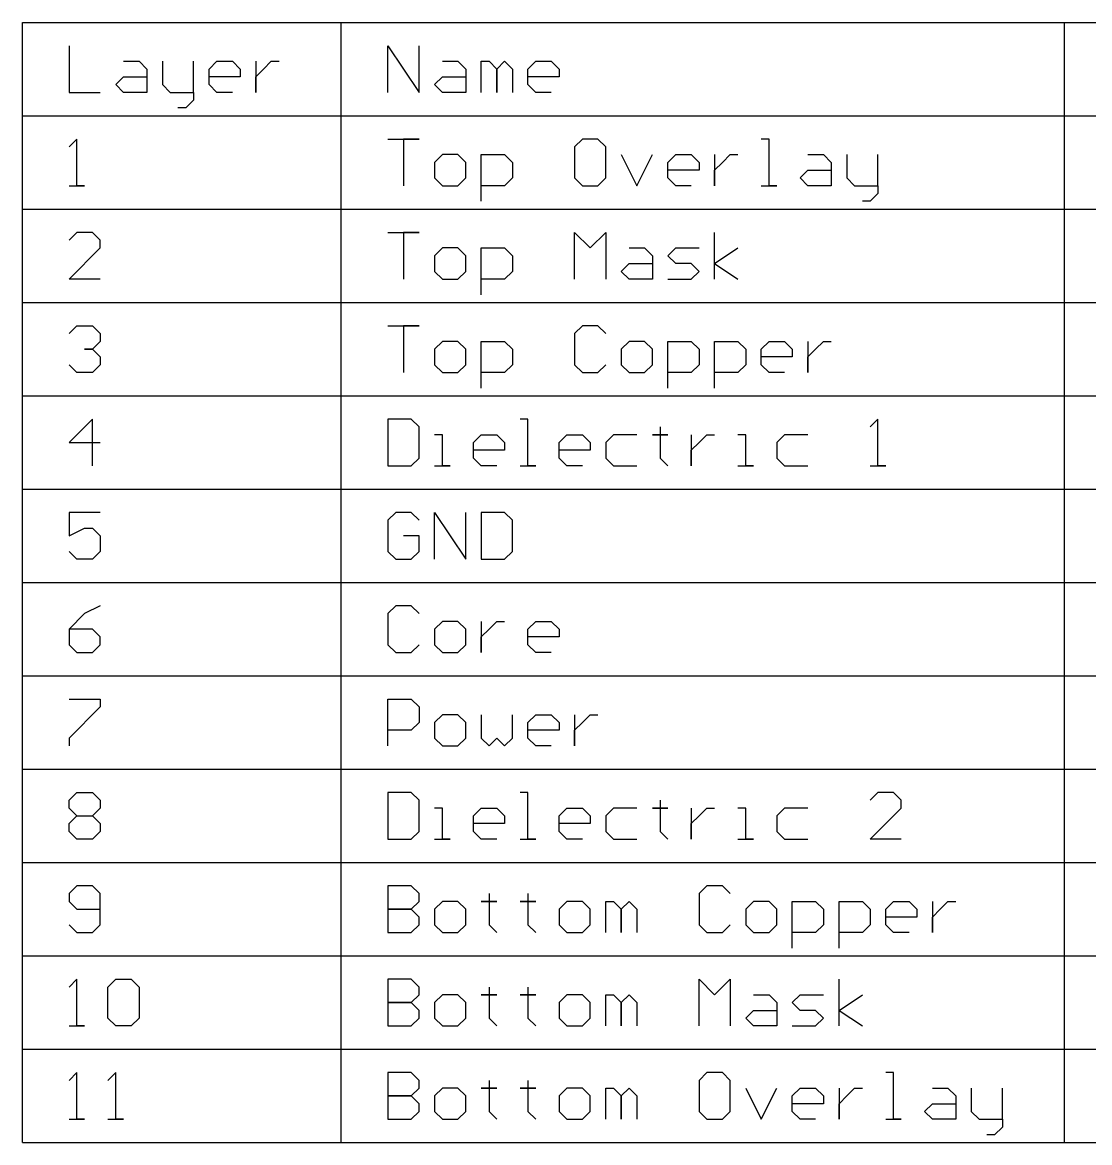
# Model space of a CAD drawing. Header units: millimetres. Extents: x 7.3 to 18.4, y 2.4 to 9.4.
# Drawn here: x 7.322 to 8.694, y 6.072 to 7.513 of the extents above; entities that cross this region are included whole.
import ezdxf

# ---------------------------------------------------------------- set-up
doc = ezdxf.new("R2010")
doc.units = ezdxf.units.MM
doc.header["$MEASUREMENT"] = 0
doc.layers.add('Mechanical1', color=6, linetype='Continuous')

msp = doc.modelspace()

# ---------------------------------------------------------------- linework, layer by layer
at = {"layer": 'Mechanical1'}
for p, q in [((7.3225, 7.5125), (11.8613, 7.5125)), ((7.3225, 6.0725), (7.3225, 7.5125)), ((7.7324, 6.0725), (7.7324, 7.5125)), ((8.6622, 6.0725), (8.6622, 7.5125)), ((7.3825, 7.4825), (7.3825, 7.4225)), ((7.7924, 7.4225), (7.7924, 7.4825)), ((7.7924, 7.4825), (7.8324, 7.4225)), ((7.8324, 7.4225), (7.8324, 7.4825)), ((7.4525, 7.4625), (7.4725, 7.4625)), ((7.4725, 7.4625), (7.4825, 7.4525)), ((7.5025, 7.4625), (7.5025, 7.4325)), ((7.5424, 7.4225), (7.5424, 7.4625)), ((7.5624, 7.4525), (7.5724, 7.4625)), ((7.5724, 7.4625), (7.5924, 7.4625)), ((7.5924, 7.4625), (7.6024, 7.4525)), ((7.6224, 7.4625), (7.6224, 7.4225)), ((7.6324, 7.4525), (7.6424, 7.4625)), ((7.6424, 7.4625), (7.6524, 7.4625)), ((7.8624, 7.4625), (7.8824, 7.4625)), ((7.8824, 7.4625), (7.8924, 7.4525)), ((7.9124, 7.4225), (7.9124, 7.4625)), ((7.9124, 7.4625), (7.9224, 7.4625)), ((7.9224, 7.4625), (7.9324, 7.4525)), ((7.9324, 7.4525), (7.9424, 7.4625)), ((7.9424, 7.4625), (7.9524, 7.4525)), ((7.9724, 7.4525), (7.9824, 7.4625)), ((7.9824, 7.4625), (8.0023, 7.4625)), ((8.0023, 7.4625), (8.0123, 7.4525)), ((7.4825, 7.4525), (7.4825, 7.4225)), ((7.5624, 7.4325), (7.5624, 7.4525)), ((7.6024, 7.4525), (7.6024, 7.4425)), ((7.6224, 7.4425), (7.6324, 7.4525)), ((7.8924, 7.4525), (7.8924, 7.4225)), ((7.9324, 7.4525), (7.9324, 7.4225)), ((7.9324, 7.4225), (7.9324, 7.4525)), ((7.9524, 7.4525), (7.9524, 7.4225)), ((7.9724, 7.4325), (7.9724, 7.4525)), ((8.0123, 7.4525), (8.0123, 7.4425)), ((7.4425, 7.4325), (7.4525, 7.4425)), ((7.4525, 7.4225), (7.4425, 7.4325)), ((7.4525, 7.4425), (7.4825, 7.4425)), ((7.5025, 7.4325), (7.5125, 7.4225)), ((7.6024, 7.4425), (7.5624, 7.4425)), ((7.5724, 7.4225), (7.5624, 7.4325)), ((7.6224, 7.4225), (7.6224, 7.4425)), ((7.8524, 7.4325), (7.8624, 7.4425)), ((7.8624, 7.4225), (7.8524, 7.4325)), ((7.8624, 7.4425), (7.8924, 7.4425)), ((8.0123, 7.4425), (7.9724, 7.4425)), ((7.9824, 7.4225), (7.9724, 7.4325)), ((7.3825, 7.4225), (7.4225, 7.4225)), ((7.4825, 7.4225), (7.4525, 7.4225)), ((7.5125, 7.4225), (7.5424, 7.4225)), ((7.5424, 7.4225), (7.5424, 7.4125)), ((7.5924, 7.4225), (7.5724, 7.4225)), ((7.8924, 7.4225), (7.8624, 7.4225)), ((8.0023, 7.4225), (7.9824, 7.4225)), ((7.5325, 7.4025), (7.5225, 7.4025)), ((7.5424, 7.4125), (7.5325, 7.4025)), ((7.3225, 7.3925), (11.8613, 7.3925)), ((7.3925, 7.3625), (7.3825, 7.3525)), ((7.3925, 7.3025), (7.3925, 7.3625)), ((7.7924, 7.3625), (7.8324, 7.3625)), ((7.8324, 7.3625), (7.8124, 7.3625)), ((7.8124, 7.3625), (7.8124, 7.3025)), ((8.0423, 7.3625), (8.0323, 7.3525)), ((8.0623, 7.3625), (8.0423, 7.3625)), ((8.0723, 7.3525), (8.0623, 7.3625)), ((8.2823, 7.3625), (8.2723, 7.3625)), ((8.2823, 7.3025), (8.2823, 7.3625)), ((8.0323, 7.3525), (8.0323, 7.3125)), ((8.0723, 7.3125), (8.0723, 7.3525)), ((7.8624, 7.3425), (7.8524, 7.3325)), ((7.8524, 7.3325), (7.8524, 7.3125)), ((7.8824, 7.3425), (7.8624, 7.3425)), ((7.8924, 7.3325), (7.8824, 7.3425)), ((7.8924, 7.3125), (7.8924, 7.3325)), ((7.9124, 7.2825), (7.9124, 7.3425)), ((7.9124, 7.3425), (7.9424, 7.3425)), ((7.9424, 7.3425), (7.9524, 7.3325)), ((7.9524, 7.3325), (7.9524, 7.3125)), ((8.0923, 7.3425), (8.1123, 7.3025)), ((8.1123, 7.3025), (8.1323, 7.3425)), ((8.1523, 7.3325), (8.1623, 7.3425)), ((8.1523, 7.3125), (8.1523, 7.3325)), ((8.1623, 7.3425), (8.1823, 7.3425)), ((8.1823, 7.3425), (8.1923, 7.3325)), ((8.1923, 7.3325), (8.1923, 7.3225)), ((8.2123, 7.3425), (8.2123, 7.3025)), ((8.2123, 7.3225), (8.2223, 7.3325)), ((8.2223, 7.3325), (8.2323, 7.3425)), ((8.2323, 7.3425), (8.2423, 7.3425)), ((8.3322, 7.3425), (8.3522, 7.3425)), ((8.3522, 7.3425), (8.3622, 7.3325)), ((8.3622, 7.3325), (8.3622, 7.3025)), ((8.3822, 7.3425), (8.3822, 7.3125)), ((8.4222, 7.3025), (8.4222, 7.3425)), ((8.1923, 7.3225), (8.1523, 7.3225)), ((8.2123, 7.3025), (8.2123, 7.3225)), ((8.3222, 7.3125), (8.3322, 7.3225)), ((8.3322, 7.3225), (8.3622, 7.3225)), ((7.3825, 7.3025), (7.4025, 7.3025)), ((7.4025, 7.3025), (7.3925, 7.3025)), ((7.8524, 7.3125), (7.8624, 7.3025)), ((7.8624, 7.3025), (7.8824, 7.3025)), ((7.8824, 7.3025), (7.8924, 7.3125)), ((7.9424, 7.3025), (7.9124, 7.3025)), ((7.9524, 7.3125), (7.9424, 7.3025)), ((8.0323, 7.3125), (8.0423, 7.3025)), ((8.0423, 7.3025), (8.0623, 7.3025)), ((8.0623, 7.3025), (8.0723, 7.3125)), ((8.1623, 7.3025), (8.1523, 7.3125)), ((8.1823, 7.3025), (8.1623, 7.3025)), ((8.2723, 7.3025), (8.2923, 7.3025)), ((8.2923, 7.3025), (8.2823, 7.3025)), ((8.3322, 7.3025), (8.3222, 7.3125)), ((8.3622, 7.3025), (8.3322, 7.3025)), ((8.3822, 7.3125), (8.3922, 7.3025)), ((8.3922, 7.3025), (8.4222, 7.3025)), ((8.4222, 7.3025), (8.4222, 7.2925)), ((8.4222, 7.2925), (8.4122, 7.2825)), ((7.3225, 7.2725), (7.7324, 7.2725)), ((7.7324, 7.2725), (8.6622, 7.2725)), ((8.4122, 7.2825), (8.4022, 7.2825)), ((8.6622, 7.2725), (9.5219, 7.2725)), ((7.3925, 7.2425), (7.3825, 7.2325)), ((7.4125, 7.2425), (7.3925, 7.2425)), ((7.4225, 7.2325), (7.4125, 7.2425)), ((7.4225, 7.2225), (7.4225, 7.2325)), ((7.7924, 7.2425), (7.8324, 7.2425)), ((7.8324, 7.2425), (7.8124, 7.2425)), ((7.8124, 7.2425), (7.8124, 7.1825)), ((8.0323, 7.1825), (8.0323, 7.2425)), ((8.0323, 7.2425), (8.0523, 7.2225)), ((8.0523, 7.2225), (8.0723, 7.2425)), ((8.0723, 7.2425), (8.0723, 7.1825)), ((8.2123, 7.1825), (8.2123, 7.2425)), ((7.3825, 7.1825), (7.4225, 7.2225)), ((7.8624, 7.2225), (7.8524, 7.2125)), ((7.8824, 7.2225), (7.8624, 7.2225)), ((7.8924, 7.2125), (7.8824, 7.2225)), ((7.9124, 7.1625), (7.9124, 7.2225)), ((7.9124, 7.2225), (7.9424, 7.2225)), ((7.9424, 7.2225), (7.9524, 7.2125)), ((8.1023, 7.2225), (8.1223, 7.2225)), ((8.1223, 7.2225), (8.1323, 7.2125)), ((8.1523, 7.2125), (8.1623, 7.2225)), ((8.1623, 7.2225), (8.1923, 7.2225)), ((8.2123, 7.2025), (8.2423, 7.2225)), ((7.8524, 7.2125), (7.8524, 7.1925)), ((7.8924, 7.1925), (7.8924, 7.2125)), ((7.9524, 7.2125), (7.9524, 7.1925)), ((8.0923, 7.1925), (8.1023, 7.2025)), ((8.1023, 7.2025), (8.1323, 7.2025)), ((8.1323, 7.2125), (8.1323, 7.1825)), ((8.1623, 7.2025), (8.1523, 7.2125)), ((8.1823, 7.2025), (8.1623, 7.2025)), ((8.1923, 7.1925), (8.1823, 7.2025)), ((8.2123, 7.2025), (8.2423, 7.1825)), ((7.8524, 7.1925), (7.8624, 7.1825)), ((7.8824, 7.1825), (7.8924, 7.1925)), ((7.9524, 7.1925), (7.9424, 7.1825)), ((8.1023, 7.1825), (8.0923, 7.1925)), ((8.1823, 7.1825), (8.1923, 7.1925)), ((7.4225, 7.1825), (7.3825, 7.1825)), ((7.8624, 7.1825), (7.8824, 7.1825)), ((7.9424, 7.1825), (7.9124, 7.1825)), ((8.1323, 7.1825), (8.1023, 7.1825)), ((8.1523, 7.1825), (8.1823, 7.1825)), ((7.3225, 7.1525), (7.7324, 7.1525)), ((7.7324, 7.1525), (8.6622, 7.1525)), ((8.6622, 7.1525), (9.5219, 7.1525)), ((7.3825, 7.1125), (7.3925, 7.1225)), ((7.3925, 7.1225), (7.4125, 7.1225)), ((7.4125, 7.1225), (7.4225, 7.1125)), ((7.7924, 7.1225), (7.8324, 7.1225)), ((7.8324, 7.1225), (7.8124, 7.1225)), ((7.8124, 7.1225), (7.8124, 7.0625)), ((8.0423, 7.1225), (8.0323, 7.1125)), ((8.0623, 7.1225), (8.0423, 7.1225)), ((8.0723, 7.1125), (8.0623, 7.1225)), ((7.4225, 7.1025), (7.4125, 7.0925)), ((7.4225, 7.1125), (7.4225, 7.1025)), ((7.8624, 7.1025), (7.8524, 7.0925)), ((7.8824, 7.1025), (7.8624, 7.1025)), ((7.8924, 7.0925), (7.8824, 7.1025)), ((7.9124, 7.0425), (7.9124, 7.1025)), ((7.9124, 7.1025), (7.9424, 7.1025)), ((7.9424, 7.1025), (7.9524, 7.0925)), ((8.0323, 7.1125), (8.0323, 7.0725)), ((8.1023, 7.1025), (8.0923, 7.0925)), ((8.1223, 7.1025), (8.1023, 7.1025)), ((8.1323, 7.0925), (8.1223, 7.1025)), ((8.1523, 7.0425), (8.1523, 7.1025)), ((8.1523, 7.1025), (8.1823, 7.1025)), ((8.1823, 7.1025), (8.1923, 7.0925)), ((8.2123, 7.0425), (8.2123, 7.1025)), ((8.2123, 7.1025), (8.2423, 7.1025)), ((8.2423, 7.1025), (8.2523, 7.0925)), ((8.2723, 7.0925), (8.2823, 7.1025)), ((8.2823, 7.1025), (8.3022, 7.1025)), ((8.3022, 7.1025), (8.3122, 7.0925)), ((8.3322, 7.1025), (8.3322, 7.0625)), ((8.3422, 7.0925), (8.3522, 7.1025)), ((8.3522, 7.1025), (8.3622, 7.1025)), ((7.4125, 7.0925), (7.4025, 7.0925)), ((7.4025, 7.0925), (7.4125, 7.0925)), ((7.4125, 7.0925), (7.4225, 7.0825)), ((7.8524, 7.0925), (7.8524, 7.0725)), ((7.8924, 7.0725), (7.8924, 7.0925)), ((7.9524, 7.0925), (7.9524, 7.0725)), ((8.0923, 7.0925), (8.0923, 7.0725)), ((8.1323, 7.0725), (8.1323, 7.0925)), ((8.1923, 7.0925), (8.1923, 7.0725)), ((8.2523, 7.0925), (8.2523, 7.0725)), ((8.2723, 7.0725), (8.2723, 7.0925)), ((8.3122, 7.0925), (8.3122, 7.0825)), ((8.3322, 7.0825), (8.3422, 7.0925)), ((7.3925, 7.0625), (7.3825, 7.0725)), ((7.4225, 7.0725), (7.4125, 7.0625)), ((7.4225, 7.0825), (7.4225, 7.0725)), ((7.8524, 7.0725), (7.8624, 7.0625)), ((7.8824, 7.0625), (7.8924, 7.0725)), ((7.9524, 7.0725), (7.9424, 7.0625)), ((8.0323, 7.0725), (8.0423, 7.0625)), ((8.0623, 7.0625), (8.0723, 7.0725)), ((8.0923, 7.0725), (8.1023, 7.0625)), ((8.1223, 7.0625), (8.1323, 7.0725)), ((8.1923, 7.0725), (8.1823, 7.0625)), ((8.2523, 7.0725), (8.2423, 7.0625)), ((8.3122, 7.0825), (8.2723, 7.0825)), ((8.2823, 7.0625), (8.2723, 7.0725)), ((8.3322, 7.0625), (8.3322, 7.0825)), ((7.4125, 7.0625), (7.3925, 7.0625)), ((7.8624, 7.0625), (7.8824, 7.0625)), ((7.9424, 7.0625), (7.9124, 7.0625)), ((8.0423, 7.0625), (8.0623, 7.0625)), ((8.1023, 7.0625), (8.1223, 7.0625)), ((8.1823, 7.0625), (8.1523, 7.0625)), ((8.2423, 7.0625), (8.2123, 7.0625)), ((8.3022, 7.0625), (8.2823, 7.0625)), ((7.3225, 7.0325), (7.7324, 7.0325)), ((7.7324, 7.0325), (8.6622, 7.0325)), ((8.6622, 7.0325), (9.5219, 7.0325)), ((7.4125, 7.0025), (7.3825, 6.9725)), ((7.4125, 6.9425), (7.4125, 7.0025)), ((7.7924, 7.0025), (7.7924, 6.9425)), ((7.8224, 7.0025), (7.7924, 7.0025)), ((7.8324, 6.9925), (7.8224, 7.0025)), ((7.9724, 7.0025), (7.9624, 7.0025)), ((7.9724, 6.9425), (7.9724, 7.0025)), ((8.4222, 7.0025), (8.4122, 6.9925)), ((8.4222, 6.9425), (8.4222, 7.0025)), ((7.8324, 6.9525), (7.8324, 6.9925)), ((8.1423, 6.9925), (8.1423, 6.9825)), ((7.3825, 6.9725), (7.4225, 6.9725)), ((7.8624, 6.9825), (7.8524, 6.9825)), ((7.8624, 6.9425), (7.8624, 6.9825)), ((7.9024, 6.9725), (7.9124, 6.9825)), ((7.9024, 6.9525), (7.9024, 6.9725)), ((7.9124, 6.9825), (7.9324, 6.9825)), ((7.9324, 6.9825), (7.9424, 6.9725)), ((7.9424, 6.9725), (7.9424, 6.9625)), ((8.0123, 6.9725), (8.0223, 6.9825)), ((8.0123, 6.9525), (8.0123, 6.9725)), ((8.0223, 6.9825), (8.0423, 6.9825)), ((8.0423, 6.9825), (8.0523, 6.9725)), ((8.0523, 6.9725), (8.0523, 6.9625)), ((8.0823, 6.9825), (8.0723, 6.9725)), ((8.0723, 6.9725), (8.0723, 6.9525)), ((8.1123, 6.9825), (8.0823, 6.9825)), ((8.1423, 6.9825), (8.1323, 6.9825)), ((8.1323, 6.9825), (8.1523, 6.9825)), ((8.1523, 6.9825), (8.1423, 6.9825)), ((8.1423, 6.9825), (8.1423, 6.9525)), ((8.1823, 6.9825), (8.1823, 6.9425)), ((8.1823, 6.9625), (8.1923, 6.9725)), ((8.1923, 6.9725), (8.2023, 6.9825)), ((8.2023, 6.9825), (8.2123, 6.9825)), ((8.2523, 6.9825), (8.2423, 6.9825)), ((8.2523, 6.9425), (8.2523, 6.9825)), ((8.3022, 6.9825), (8.2923, 6.9725)), ((8.2923, 6.9725), (8.2923, 6.9525)), ((8.3322, 6.9825), (8.3022, 6.9825)), ((7.9424, 6.9625), (7.9024, 6.9625)), ((8.0523, 6.9625), (8.0123, 6.9625)), ((8.1823, 6.9425), (8.1823, 6.9625)), ((7.7924, 6.9425), (7.8224, 6.9425)), ((7.8224, 6.9425), (7.8324, 6.9525)), ((7.8524, 6.9425), (7.8724, 6.9425)), ((7.8724, 6.9425), (7.8624, 6.9425)), ((7.9124, 6.9425), (7.9024, 6.9525)), ((7.9324, 6.9425), (7.9124, 6.9425)), ((7.9624, 6.9425), (7.9824, 6.9425)), ((7.9824, 6.9425), (7.9724, 6.9425)), ((8.0223, 6.9425), (8.0123, 6.9525)), ((8.0423, 6.9425), (8.0223, 6.9425)), ((8.0723, 6.9525), (8.0823, 6.9425)), ((8.0823, 6.9425), (8.1123, 6.9425)), ((8.1423, 6.9525), (8.1523, 6.9425)), ((8.2423, 6.9425), (8.2623, 6.9425)), ((8.2623, 6.9425), (8.2523, 6.9425)), ((8.2923, 6.9525), (8.3022, 6.9425)), ((8.3022, 6.9425), (8.3322, 6.9425)), ((8.4122, 6.9425), (8.4322, 6.9425)), ((8.4322, 6.9425), (8.4222, 6.9425)), ((7.3225, 6.9125), (7.7324, 6.9125)), ((7.7324, 6.9125), (8.6622, 6.9125)), ((8.6622, 6.9125), (9.5219, 6.9125)), ((7.4225, 6.8825), (7.3825, 6.8825)), ((7.3825, 6.8825), (7.3825, 6.8525)), ((7.8024, 6.8825), (7.7924, 6.8725)), ((7.7924, 6.8725), (7.7924, 6.8325)), ((7.8224, 6.8825), (7.8024, 6.8825)), ((7.8324, 6.8725), (7.8224, 6.8825)), ((7.8524, 6.8225), (7.8524, 6.8825)), ((7.8524, 6.8825), (7.8924, 6.8225)), ((7.8924, 6.8225), (7.8924, 6.8825)), ((7.9124, 6.8825), (7.9124, 6.8225)), ((7.9424, 6.8825), (7.9124, 6.8825)), ((7.9524, 6.8725), (7.9424, 6.8825)), ((7.9524, 6.8325), (7.9524, 6.8725)), ((7.3825, 6.8525), (7.4025, 6.8625)), ((7.4025, 6.8625), (7.4125, 6.8625)), ((7.4125, 6.8625), (7.4225, 6.8525)), ((7.4225, 6.8525), (7.4225, 6.8325)), ((7.8324, 6.8525), (7.8124, 6.8525)), ((7.8324, 6.8325), (7.8324, 6.8525)), ((7.3925, 6.8225), (7.3825, 6.8325)), ((7.4225, 6.8325), (7.4125, 6.8225)), ((7.7924, 6.8325), (7.8024, 6.8225)), ((7.8224, 6.8225), (7.8324, 6.8325)), ((7.9424, 6.8225), (7.9524, 6.8325)), ((7.4125, 6.8225), (7.3925, 6.8225)), ((7.8024, 6.8225), (7.8224, 6.8225)), ((7.9124, 6.8225), (7.9424, 6.8225)), ((7.3225, 6.7925), (7.7324, 6.7925)), ((7.7324, 6.7925), (8.6622, 6.7925)), ((8.6622, 6.7925), (9.5219, 6.7925)), ((7.4225, 6.7625), (7.4025, 6.7525)), ((7.8024, 6.7625), (7.7924, 6.7525)), ((7.8224, 6.7625), (7.8024, 6.7625)), ((7.8324, 6.7525), (7.8224, 6.7625)), ((7.4025, 6.7525), (7.3825, 6.7325)), ((7.7924, 6.7525), (7.7924, 6.7125)), ((7.8624, 6.7425), (7.8524, 6.7325)), ((7.8824, 6.7425), (7.8624, 6.7425)), ((7.8924, 6.7325), (7.8824, 6.7425)), ((7.9124, 6.7425), (7.9124, 6.7025)), ((7.9224, 6.7325), (7.9324, 6.7425)), ((7.9324, 6.7425), (7.9424, 6.7425)), ((7.9724, 6.7325), (7.9824, 6.7425)), ((7.9824, 6.7425), (8.0023, 6.7425)), ((8.0023, 6.7425), (8.0123, 6.7325)), ((7.3825, 6.7325), (7.3825, 6.7125)), ((7.4125, 6.7325), (7.3825, 6.7325)), ((7.4225, 6.7225), (7.4125, 6.7325)), ((7.8524, 6.7325), (7.8524, 6.7125)), ((7.8924, 6.7125), (7.8924, 6.7325)), ((7.9124, 6.7225), (7.9224, 6.7325)), ((7.9724, 6.7125), (7.9724, 6.7325)), ((8.0123, 6.7325), (8.0123, 6.7225)), ((7.3825, 6.7125), (7.3925, 6.7025)), ((7.4125, 6.7025), (7.4225, 6.7125)), ((7.4225, 6.7125), (7.4225, 6.7225)), ((7.7924, 6.7125), (7.8024, 6.7025)), ((7.8224, 6.7025), (7.8324, 6.7125)), ((7.8524, 6.7125), (7.8624, 6.7025)), ((7.8824, 6.7025), (7.8924, 6.7125)), ((7.9124, 6.7025), (7.9124, 6.7225)), ((8.0123, 6.7225), (7.9724, 6.7225)), ((7.9824, 6.7025), (7.9724, 6.7125)), ((7.3925, 6.7025), (7.4125, 6.7025)), ((7.8024, 6.7025), (7.8224, 6.7025)), ((7.8624, 6.7025), (7.8824, 6.7025)), ((8.0023, 6.7025), (7.9824, 6.7025)), ((7.3225, 6.6725), (7.7324, 6.6725)), ((7.7324, 6.6725), (8.6622, 6.6725)), ((8.6622, 6.6725), (9.5219, 6.6725)), ((7.3825, 6.6425), (7.4225, 6.6425)), ((7.4225, 6.6425), (7.4225, 6.6325)), ((7.7924, 6.5825), (7.7924, 6.6425)), ((7.7924, 6.6425), (7.8224, 6.6425)), ((7.8224, 6.6425), (7.8324, 6.6325)), ((7.4225, 6.6325), (7.3825, 6.5925)), ((7.8324, 6.6325), (7.8324, 6.6125)), ((7.8324, 6.6125), (7.8224, 6.6025)), ((7.8624, 6.6225), (7.8524, 6.6125)), ((7.8524, 6.6125), (7.8524, 6.5925)), ((7.8824, 6.6225), (7.8624, 6.6225)), ((7.8924, 6.6125), (7.8824, 6.6225)), ((7.8924, 6.5925), (7.8924, 6.6125)), ((7.9124, 6.6225), (7.9124, 6.5925)), ((7.9524, 6.5925), (7.9524, 6.6225)), ((7.9724, 6.6125), (7.9824, 6.6225)), ((7.9724, 6.5925), (7.9724, 6.6125)), ((7.9824, 6.6225), (8.0023, 6.6225)), ((8.0023, 6.6225), (8.0123, 6.6125)), ((8.0123, 6.6125), (8.0123, 6.6025)), ((8.0323, 6.6225), (8.0323, 6.5825)), ((8.0323, 6.6025), (8.0423, 6.6125)), ((8.0423, 6.6125), (8.0523, 6.6225)), ((8.0523, 6.6225), (8.0623, 6.6225)), ((7.8224, 6.6025), (7.7924, 6.6025)), ((8.0123, 6.6025), (7.9724, 6.6025)), ((8.0323, 6.5825), (8.0323, 6.6025)), ((7.3825, 6.5925), (7.3825, 6.5825)), ((7.8524, 6.5925), (7.8624, 6.5825)), ((7.8624, 6.5825), (7.8824, 6.5825)), ((7.8824, 6.5825), (7.8924, 6.5925)), ((7.9124, 6.5925), (7.9224, 6.5825)), ((7.9224, 6.5825), (7.9324, 6.5925)), ((7.9324, 6.5925), (7.9424, 6.5825)), ((7.9424, 6.5825), (7.9524, 6.5925)), ((7.9824, 6.5825), (7.9724, 6.5925)), ((8.0023, 6.5825), (7.9824, 6.5825)), ((7.3225, 6.5525), (7.7324, 6.5525)), ((7.7324, 6.5525), (8.6622, 6.5525)), ((8.6622, 6.5525), (9.5219, 6.5525)), ((7.3825, 6.5125), (7.3925, 6.5225)), ((7.3825, 6.5025), (7.3825, 6.5125)), ((7.3925, 6.5225), (7.4125, 6.5225)), ((7.4125, 6.5225), (7.4225, 6.5125)), ((7.4225, 6.5125), (7.4225, 6.5025)), ((7.7924, 6.5225), (7.7924, 6.4625)), ((7.8224, 6.5225), (7.7924, 6.5225)), ((7.8324, 6.5125), (7.8224, 6.5225)), ((7.8324, 6.4725), (7.8324, 6.5125)), ((7.9724, 6.5225), (7.9624, 6.5225)), ((7.9724, 6.4625), (7.9724, 6.5225)), ((8.1423, 6.5125), (8.1423, 6.5025)), ((8.4222, 6.5225), (8.4122, 6.5125)), ((8.4422, 6.5225), (8.4222, 6.5225)), ((8.4522, 6.5125), (8.4422, 6.5225)), ((8.4522, 6.5025), (8.4522, 6.5125)), ((7.3925, 6.4925), (7.3825, 6.5025)), ((7.4225, 6.5025), (7.4125, 6.4925)), ((7.8624, 6.5025), (7.8524, 6.5025)), ((7.8624, 6.4625), (7.8624, 6.5025)), ((7.9024, 6.4925), (7.9124, 6.5025)), ((7.9124, 6.5025), (7.9324, 6.5025)), ((7.9324, 6.5025), (7.9424, 6.4925)), ((8.0123, 6.4925), (8.0223, 6.5025)), ((8.0223, 6.5025), (8.0423, 6.5025)), ((8.0423, 6.5025), (8.0523, 6.4925)), ((8.0823, 6.5025), (8.0723, 6.4925)), ((8.1123, 6.5025), (8.0823, 6.5025)), ((8.1423, 6.5025), (8.1323, 6.5025)), ((8.1323, 6.5025), (8.1523, 6.5025)), ((8.1523, 6.5025), (8.1423, 6.5025)), ((8.1423, 6.5025), (8.1423, 6.4725)), ((8.1823, 6.5025), (8.1823, 6.4625)), ((8.1923, 6.4925), (8.2023, 6.5025)), ((8.2023, 6.5025), (8.2123, 6.5025)), ((8.2523, 6.5025), (8.2423, 6.5025)), ((8.2523, 6.4625), (8.2523, 6.5025)), ((8.3022, 6.5025), (8.2923, 6.4925)), ((8.3322, 6.5025), (8.3022, 6.5025)), ((8.4122, 6.4625), (8.4522, 6.5025)), ((7.3825, 6.4825), (7.3925, 6.4925)), ((7.3825, 6.4725), (7.3825, 6.4825)), ((7.3925, 6.4925), (7.4125, 6.4925)), ((7.4125, 6.4925), (7.4225, 6.4825)), ((7.4225, 6.4825), (7.4225, 6.4725)), ((7.9024, 6.4725), (7.9024, 6.4925)), ((7.9424, 6.4825), (7.9024, 6.4825)), ((7.9424, 6.4925), (7.9424, 6.4825)), ((8.0123, 6.4725), (8.0123, 6.4925)), ((8.0523, 6.4825), (8.0123, 6.4825)), ((8.0523, 6.4925), (8.0523, 6.4825)), ((8.0723, 6.4925), (8.0723, 6.4725)), ((8.1823, 6.4825), (8.1923, 6.4925)), ((8.1823, 6.4625), (8.1823, 6.4825)), ((8.2923, 6.4925), (8.2923, 6.4725)), ((7.3925, 6.4625), (7.3825, 6.4725)), ((7.4225, 6.4725), (7.4125, 6.4625)), ((7.8224, 6.4625), (7.8324, 6.4725)), ((7.9124, 6.4625), (7.9024, 6.4725)), ((8.0223, 6.4625), (8.0123, 6.4725)), ((8.0723, 6.4725), (8.0823, 6.4625)), ((8.1423, 6.4725), (8.1523, 6.4625)), ((8.2923, 6.4725), (8.3022, 6.4625)), ((7.4125, 6.4625), (7.3925, 6.4625)), ((7.7924, 6.4625), (7.8224, 6.4625)), ((7.8524, 6.4625), (7.8724, 6.4625)), ((7.8724, 6.4625), (7.8624, 6.4625)), ((7.9324, 6.4625), (7.9124, 6.4625)), ((7.9624, 6.4625), (7.9824, 6.4625)), ((7.9824, 6.4625), (7.9724, 6.4625)), ((8.0423, 6.4625), (8.0223, 6.4625)), ((8.0823, 6.4625), (8.1123, 6.4625)), ((8.2423, 6.4625), (8.2623, 6.4625)), ((8.2623, 6.4625), (8.2523, 6.4625)), ((8.3022, 6.4625), (8.3322, 6.4625)), ((8.4522, 6.4625), (8.4122, 6.4625)), ((7.3225, 6.4325), (7.7324, 6.4325)), ((7.7324, 6.4325), (8.6622, 6.4325)), ((8.6622, 6.4325), (9.5219, 6.4325)), ((7.3925, 6.4025), (7.3825, 6.3925)), ((7.4125, 6.4025), (7.3925, 6.4025)), ((7.4225, 6.3925), (7.4125, 6.4025)), ((7.7924, 6.4025), (7.7924, 6.3425)), ((7.8224, 6.4025), (7.7924, 6.4025)), ((7.8324, 6.3925), (7.8224, 6.4025)), ((8.2023, 6.4025), (8.1923, 6.3925)), ((8.2223, 6.4025), (8.2023, 6.4025)), ((8.2323, 6.3925), (8.2223, 6.4025)), ((7.3825, 6.3925), (7.3825, 6.3825)), ((7.3825, 6.3825), (7.3925, 6.3725)), ((7.4225, 6.3525), (7.4225, 6.3925)), ((7.8224, 6.3725), (7.8324, 6.3825)), ((7.8324, 6.3825), (7.8324, 6.3925)), ((7.8624, 6.3825), (7.8524, 6.3725)), ((7.8824, 6.3825), (7.8624, 6.3825)), ((7.8924, 6.3725), (7.8824, 6.3825)), ((7.9224, 6.3825), (7.9124, 6.3825)), ((7.9124, 6.3825), (7.9324, 6.3825)), ((7.9224, 6.3925), (7.9224, 6.3825)), ((7.9324, 6.3825), (7.9224, 6.3825)), ((7.9224, 6.3825), (7.9224, 6.3525)), ((7.9724, 6.3825), (7.9624, 6.3825)), ((7.9624, 6.3825), (7.9824, 6.3825)), ((7.9724, 6.3925), (7.9724, 6.3825)), ((7.9824, 6.3825), (7.9724, 6.3825)), ((7.9724, 6.3825), (7.9724, 6.3525)), ((8.0223, 6.3825), (8.0123, 6.3725)), ((8.0423, 6.3825), (8.0223, 6.3825)), ((8.0523, 6.3725), (8.0423, 6.3825)), ((8.0723, 6.3425), (8.0723, 6.3825)), ((8.0723, 6.3825), (8.0823, 6.3825)), ((8.0823, 6.3825), (8.0923, 6.3725)), ((8.0923, 6.3725), (8.1023, 6.3825)), ((8.1023, 6.3825), (8.1123, 6.3725)), ((8.1923, 6.3925), (8.1923, 6.3525)), ((8.2623, 6.3825), (8.2523, 6.3725)), ((8.2823, 6.3825), (8.2623, 6.3825)), ((8.2923, 6.3725), (8.2823, 6.3825)), ((8.3122, 6.3225), (8.3122, 6.3825)), ((8.3122, 6.3825), (8.3422, 6.3825)), ((8.3422, 6.3825), (8.3522, 6.3725)), ((8.3722, 6.3225), (8.3722, 6.3825)), ((8.3722, 6.3825), (8.4022, 6.3825)), ((8.4022, 6.3825), (8.4122, 6.3725)), ((8.4322, 6.3725), (8.4422, 6.3825)), ((8.4422, 6.3825), (8.4622, 6.3825)), ((8.4622, 6.3825), (8.4722, 6.3725)), ((8.4922, 6.3825), (8.4922, 6.3425)), ((8.5022, 6.3725), (8.5122, 6.3825)), ((8.5122, 6.3825), (8.5222, 6.3825)), ((7.3925, 6.3725), (7.4225, 6.3725)), ((7.8224, 6.3725), (7.7924, 6.3725)), ((7.7924, 6.3725), (7.8224, 6.3725)), ((7.8324, 6.3625), (7.8224, 6.3725)), ((7.8524, 6.3725), (7.8524, 6.3525)), ((7.8924, 6.3525), (7.8924, 6.3725)), ((8.0123, 6.3725), (8.0123, 6.3525)), ((8.0523, 6.3525), (8.0523, 6.3725)), ((8.0923, 6.3725), (8.0923, 6.3425)), ((8.0923, 6.3425), (8.0923, 6.3725)), ((8.1123, 6.3725), (8.1123, 6.3425)), ((8.2523, 6.3725), (8.2523, 6.3525)), ((8.2923, 6.3525), (8.2923, 6.3725)), ((8.3522, 6.3725), (8.3522, 6.3525)), ((8.4122, 6.3725), (8.4122, 6.3525)), ((8.4322, 6.3525), (8.4322, 6.3725)), ((8.4722, 6.3725), (8.4722, 6.3625)), ((8.4922, 6.3625), (8.5022, 6.3725)), ((7.3825, 6.3525), (7.3925, 6.3425)), ((7.4125, 6.3425), (7.4225, 6.3525)), ((7.8224, 6.3425), (7.8324, 6.3525)), ((7.8324, 6.3525), (7.8324, 6.3625)), ((7.8524, 6.3525), (7.8624, 6.3425)), ((7.8824, 6.3425), (7.8924, 6.3525)), ((7.9224, 6.3525), (7.9324, 6.3425)), ((7.9724, 6.3525), (7.9824, 6.3425)), ((8.0123, 6.3525), (8.0223, 6.3425)), ((8.0423, 6.3425), (8.0523, 6.3525)), ((8.1923, 6.3525), (8.2023, 6.3425)), ((8.2223, 6.3425), (8.2323, 6.3525)), ((8.2523, 6.3525), (8.2623, 6.3425)), ((8.2823, 6.3425), (8.2923, 6.3525)), ((8.3522, 6.3525), (8.3422, 6.3425)), ((8.4122, 6.3525), (8.4022, 6.3425)), ((8.4722, 6.3625), (8.4322, 6.3625)), ((8.4422, 6.3425), (8.4322, 6.3525)), ((8.4922, 6.3425), (8.4922, 6.3625)), ((7.3925, 6.3425), (7.4125, 6.3425)), ((7.7924, 6.3425), (7.8224, 6.3425)), ((7.8624, 6.3425), (7.8824, 6.3425)), ((8.0223, 6.3425), (8.0423, 6.3425)), ((8.2023, 6.3425), (8.2223, 6.3425)), ((8.2623, 6.3425), (8.2823, 6.3425)), ((8.3422, 6.3425), (8.3122, 6.3425)), ((8.4022, 6.3425), (8.3722, 6.3425)), ((8.4622, 6.3425), (8.4422, 6.3425)), ((7.3225, 6.3125), (7.7324, 6.3125)), ((7.7324, 6.3125), (8.6622, 6.3125)), ((8.6622, 6.3125), (9.5219, 6.3125)), ((7.3925, 6.2825), (7.3825, 6.2725)), ((7.3925, 6.2225), (7.3925, 6.2825)), ((7.4325, 6.2725), (7.4425, 6.2825)), ((7.4425, 6.2825), (7.4625, 6.2825)), ((7.4625, 6.2825), (7.4725, 6.2725)), ((7.7924, 6.2825), (7.7924, 6.2225)), ((7.8224, 6.2825), (7.7924, 6.2825)), ((7.8324, 6.2725), (7.8224, 6.2825)), ((8.1923, 6.2225), (8.1923, 6.2825)), ((8.1923, 6.2825), (8.2123, 6.2625)), ((8.2123, 6.2625), (8.2323, 6.2825)), ((8.2323, 6.2825), (8.2323, 6.2225)), ((8.3722, 6.2225), (8.3722, 6.2825)), ((7.4325, 6.2325), (7.4325, 6.2725)), ((7.4725, 6.2725), (7.4725, 6.2325)), ((7.8324, 6.2625), (7.8324, 6.2725)), ((7.9224, 6.2725), (7.9224, 6.2625)), ((7.9724, 6.2725), (7.9724, 6.2625)), ((7.8224, 6.2525), (7.7924, 6.2525)), ((7.7924, 6.2525), (7.8224, 6.2525)), ((7.8224, 6.2525), (7.8324, 6.2625)), ((7.8324, 6.2425), (7.8224, 6.2525)), ((7.8624, 6.2625), (7.8524, 6.2525)), ((7.8524, 6.2525), (7.8524, 6.2325)), ((7.8824, 6.2625), (7.8624, 6.2625)), ((7.8924, 6.2525), (7.8824, 6.2625)), ((7.8924, 6.2325), (7.8924, 6.2525)), ((7.9224, 6.2625), (7.9124, 6.2625)), ((7.9124, 6.2625), (7.9324, 6.2625)), ((7.9324, 6.2625), (7.9224, 6.2625)), ((7.9224, 6.2625), (7.9224, 6.2325)), ((7.9724, 6.2625), (7.9624, 6.2625)), ((7.9624, 6.2625), (7.9824, 6.2625)), ((7.9824, 6.2625), (7.9724, 6.2625)), ((7.9724, 6.2625), (7.9724, 6.2325)), ((8.0223, 6.2625), (8.0123, 6.2525)), ((8.0123, 6.2525), (8.0123, 6.2325)), ((8.0423, 6.2625), (8.0223, 6.2625)), ((8.0523, 6.2525), (8.0423, 6.2625)), ((8.0523, 6.2325), (8.0523, 6.2525)), ((8.0723, 6.2225), (8.0723, 6.2625)), ((8.0723, 6.2625), (8.0823, 6.2625)), ((8.0823, 6.2625), (8.0923, 6.2525)), ((8.0923, 6.2525), (8.1023, 6.2625)), ((8.0923, 6.2525), (8.0923, 6.2225)), ((8.0923, 6.2225), (8.0923, 6.2525)), ((8.1023, 6.2625), (8.1123, 6.2525)), ((8.1123, 6.2525), (8.1123, 6.2225)), ((8.2623, 6.2625), (8.2823, 6.2625)), ((8.2823, 6.2625), (8.2923, 6.2525)), ((8.2923, 6.2525), (8.2923, 6.2225)), ((8.3122, 6.2525), (8.3222, 6.2625)), ((8.3222, 6.2425), (8.3122, 6.2525)), ((8.3222, 6.2625), (8.3522, 6.2625)), ((8.3722, 6.2425), (8.4022, 6.2625)), ((7.8324, 6.2325), (7.8324, 6.2425)), ((8.2523, 6.2325), (8.2623, 6.2425)), ((8.2623, 6.2425), (8.2923, 6.2425)), ((8.3422, 6.2425), (8.3222, 6.2425)), ((8.3522, 6.2325), (8.3422, 6.2425)), ((8.3722, 6.2425), (8.4022, 6.2225)), ((7.3825, 6.2225), (7.4025, 6.2225)), ((7.4025, 6.2225), (7.3925, 6.2225)), ((7.4425, 6.2225), (7.4325, 6.2325)), ((7.4625, 6.2225), (7.4425, 6.2225)), ((7.4725, 6.2325), (7.4625, 6.2225)), ((7.7924, 6.2225), (7.8224, 6.2225)), ((7.8224, 6.2225), (7.8324, 6.2325)), ((7.8524, 6.2325), (7.8624, 6.2225)), ((7.8624, 6.2225), (7.8824, 6.2225)), ((7.8824, 6.2225), (7.8924, 6.2325)), ((7.9224, 6.2325), (7.9324, 6.2225)), ((7.9724, 6.2325), (7.9824, 6.2225)), ((8.0123, 6.2325), (8.0223, 6.2225)), ((8.0223, 6.2225), (8.0423, 6.2225)), ((8.0423, 6.2225), (8.0523, 6.2325)), ((8.2623, 6.2225), (8.2523, 6.2325)), ((8.2923, 6.2225), (8.2623, 6.2225)), ((8.3122, 6.2225), (8.3422, 6.2225)), ((8.3422, 6.2225), (8.3522, 6.2325)), ((7.3225, 6.1925), (7.7324, 6.1925)), ((7.7324, 6.1925), (8.6622, 6.1925)), ((8.6622, 6.1925), (9.5219, 6.1925)), ((7.3925, 6.1625), (7.3825, 6.1525)), ((7.3925, 6.1025), (7.3925, 6.1625)), ((7.4425, 6.1625), (7.4325, 6.1525)), ((7.4425, 6.1025), (7.4425, 6.1625)), ((7.7924, 6.1625), (7.7924, 6.1025)), ((7.8224, 6.1625), (7.7924, 6.1625)), ((7.8324, 6.1525), (7.8224, 6.1625)), ((7.8324, 6.1425), (7.8324, 6.1525)), ((7.9224, 6.1525), (7.9224, 6.1425)), ((7.9724, 6.1525), (7.9724, 6.1425)), ((8.2023, 6.1625), (8.1923, 6.1525)), ((8.1923, 6.1525), (8.1923, 6.1125)), ((8.2223, 6.1625), (8.2023, 6.1625)), ((8.2323, 6.1525), (8.2223, 6.1625)), ((8.2323, 6.1125), (8.2323, 6.1525)), ((8.4422, 6.1625), (8.4322, 6.1625)), ((8.4422, 6.1025), (8.4422, 6.1625)), ((7.8224, 6.1325), (7.8324, 6.1425)), ((7.8624, 6.1425), (7.8524, 6.1325)), ((7.8824, 6.1425), (7.8624, 6.1425)), ((7.8924, 6.1325), (7.8824, 6.1425)), ((7.9224, 6.1425), (7.9124, 6.1425)), ((7.9124, 6.1425), (7.9324, 6.1425)), ((7.9324, 6.1425), (7.9224, 6.1425)), ((7.9224, 6.1425), (7.9224, 6.1125)), ((7.9724, 6.1425), (7.9624, 6.1425)), ((7.9624, 6.1425), (7.9824, 6.1425)), ((7.9824, 6.1425), (7.9724, 6.1425)), ((7.9724, 6.1425), (7.9724, 6.1125)), ((8.0223, 6.1425), (8.0123, 6.1325)), ((8.0423, 6.1425), (8.0223, 6.1425)), ((8.0523, 6.1325), (8.0423, 6.1425)), ((8.0723, 6.1025), (8.0723, 6.1425)), ((8.0723, 6.1425), (8.0823, 6.1425)), ((8.0823, 6.1425), (8.0923, 6.1325)), ((8.0923, 6.1325), (8.1023, 6.1425)), ((8.1023, 6.1425), (8.1123, 6.1325)), ((8.2523, 6.1425), (8.2723, 6.1025)), ((8.2723, 6.1025), (8.2923, 6.1425)), ((8.3122, 6.1325), (8.3222, 6.1425)), ((8.3222, 6.1425), (8.3422, 6.1425)), ((8.3422, 6.1425), (8.3522, 6.1325)), ((8.3722, 6.1425), (8.3722, 6.1025)), ((8.3822, 6.1325), (8.3922, 6.1425)), ((8.3922, 6.1425), (8.4022, 6.1425)), ((8.4922, 6.1425), (8.5122, 6.1425)), ((8.5122, 6.1425), (8.5222, 6.1325)), ((8.5422, 6.1425), (8.5422, 6.1125)), ((8.5822, 6.1025), (8.5822, 6.1425)), ((7.8224, 6.1325), (7.7924, 6.1325)), ((7.7924, 6.1325), (7.8224, 6.1325)), ((7.8324, 6.1225), (7.8224, 6.1325)), ((7.8324, 6.1125), (7.8324, 6.1225)), ((7.8524, 6.1325), (7.8524, 6.1125)), ((7.8924, 6.1125), (7.8924, 6.1325)), ((8.0123, 6.1325), (8.0123, 6.1125)), ((8.0523, 6.1125), (8.0523, 6.1325)), ((8.0923, 6.1325), (8.0923, 6.1025)), ((8.0923, 6.1025), (8.0923, 6.1325)), ((8.1123, 6.1325), (8.1123, 6.1025)), ((8.3122, 6.1125), (8.3122, 6.1325)), ((8.3522, 6.1225), (8.3122, 6.1225)), ((8.3522, 6.1325), (8.3522, 6.1225)), ((8.3722, 6.1225), (8.3822, 6.1325)), ((8.3722, 6.1025), (8.3722, 6.1225)), ((8.4822, 6.1125), (8.4922, 6.1225)), ((8.4922, 6.1225), (8.5222, 6.1225)), ((8.5222, 6.1325), (8.5222, 6.1025)), ((7.8224, 6.1025), (7.8324, 6.1125)), ((7.8524, 6.1125), (7.8624, 6.1025)), ((7.8824, 6.1025), (7.8924, 6.1125)), ((7.9224, 6.1125), (7.9324, 6.1025)), ((7.9724, 6.1125), (7.9824, 6.1025)), ((8.0123, 6.1125), (8.0223, 6.1025)), ((8.0423, 6.1025), (8.0523, 6.1125)), ((8.1923, 6.1125), (8.2023, 6.1025)), ((8.2223, 6.1025), (8.2323, 6.1125)), ((8.3222, 6.1025), (8.3122, 6.1125)), ((8.4922, 6.1025), (8.4822, 6.1125)), ((8.5422, 6.1125), (8.5522, 6.1025)), ((7.3825, 6.1025), (7.4025, 6.1025)), ((7.4025, 6.1025), (7.3925, 6.1025)), ((7.4325, 6.1025), (7.4525, 6.1025)), ((7.4525, 6.1025), (7.4425, 6.1025)), ((7.7924, 6.1025), (7.8224, 6.1025)), ((7.8624, 6.1025), (7.8824, 6.1025)), ((8.0223, 6.1025), (8.0423, 6.1025)), ((8.2023, 6.1025), (8.2223, 6.1025)), ((8.3422, 6.1025), (8.3222, 6.1025)), ((8.4322, 6.1025), (8.4522, 6.1025)), ((8.4522, 6.1025), (8.4422, 6.1025)), ((8.5222, 6.1025), (8.4922, 6.1025)), ((8.5522, 6.1025), (8.5822, 6.1025)), ((8.5822, 6.0925), (8.5722, 6.0825)), ((8.5822, 6.1025), (8.5822, 6.0925)), ((8.5722, 6.0825), (8.5622, 6.0825)), ((7.3225, 6.0725), (7.7324, 6.0725)), ((7.7324, 6.0725), (8.6622, 6.0725)), ((8.6622, 6.0725), (9.5219, 6.0725))]:
    msp.add_line(p, q, dxfattribs=at)

doc.saveas('drawing.dxf')
